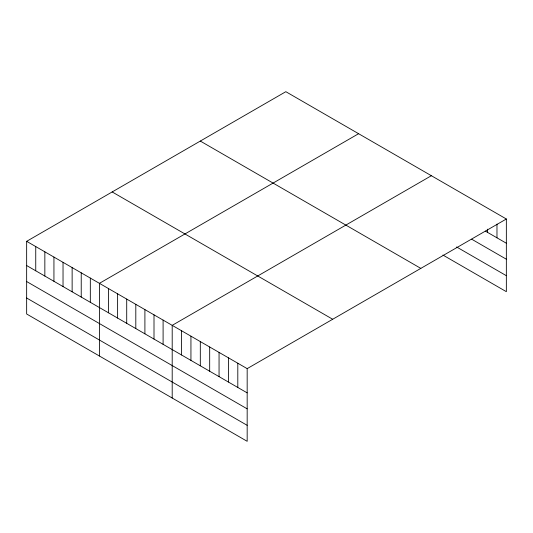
<?xml version="1.0" encoding="UTF-8"?>
<svg xmlns="http://www.w3.org/2000/svg" width="533" height="533" viewBox="0 0 533 533"><rect width="100%" height="100%" fill="white"/><g stroke="black" fill="none" stroke-linecap="round" stroke-linejoin="round"><path stroke-width="0.8" d="M26.65 241.322L247.172 368.636L247.172 441.311L26.65 313.997L26.65 241.322L285.828 91.689L506.35 219.003L506.35 291.678L442.91 255.047M358.602 133.703L99.424 283.336L99.424 356.011M431.37 175.717L172.199 325.35L172.199 398.024M247.172 368.636L506.35 219.003M485.443 231.162L506.35 243.228M471.745 239.237L506.35 259.218M456.608 246.972L506.35 275.694M200.301 141.065L420.823 268.385M112.177 191.94L332.699 319.26M26.65 265.547L247.172 392.868M26.65 281.537L247.172 408.851M26.65 298.007L247.172 425.327M496.976 224.093L496.976 237.818M487.608 229.177L487.608 232.408M237.805 363.226L237.805 387.451M228.43 357.816L228.43 382.041M219.056 352.406L219.056 376.631M209.682 346.996L209.682 371.221M200.315 341.586L200.315 365.811M190.941 336.176L190.941 360.401M181.566 330.76L181.566 354.985M163.098 320.1L163.098 344.325M154.004 314.85L154.004 339.075M144.903 309.593L144.903 333.818M135.808 304.343L135.808 328.568M126.714 299.093L126.714 323.318M117.613 293.843L117.613 318.068M108.519 288.586L108.519 312.811M90.324 278.086L90.324 302.311M81.229 272.829L81.229 297.061M72.135 267.579L72.135 291.804M63.034 262.329L63.034 286.554M53.94 257.079L53.94 281.304M44.845 251.823L44.845 276.047M35.744 246.572L35.744 270.797"/></g></svg>
